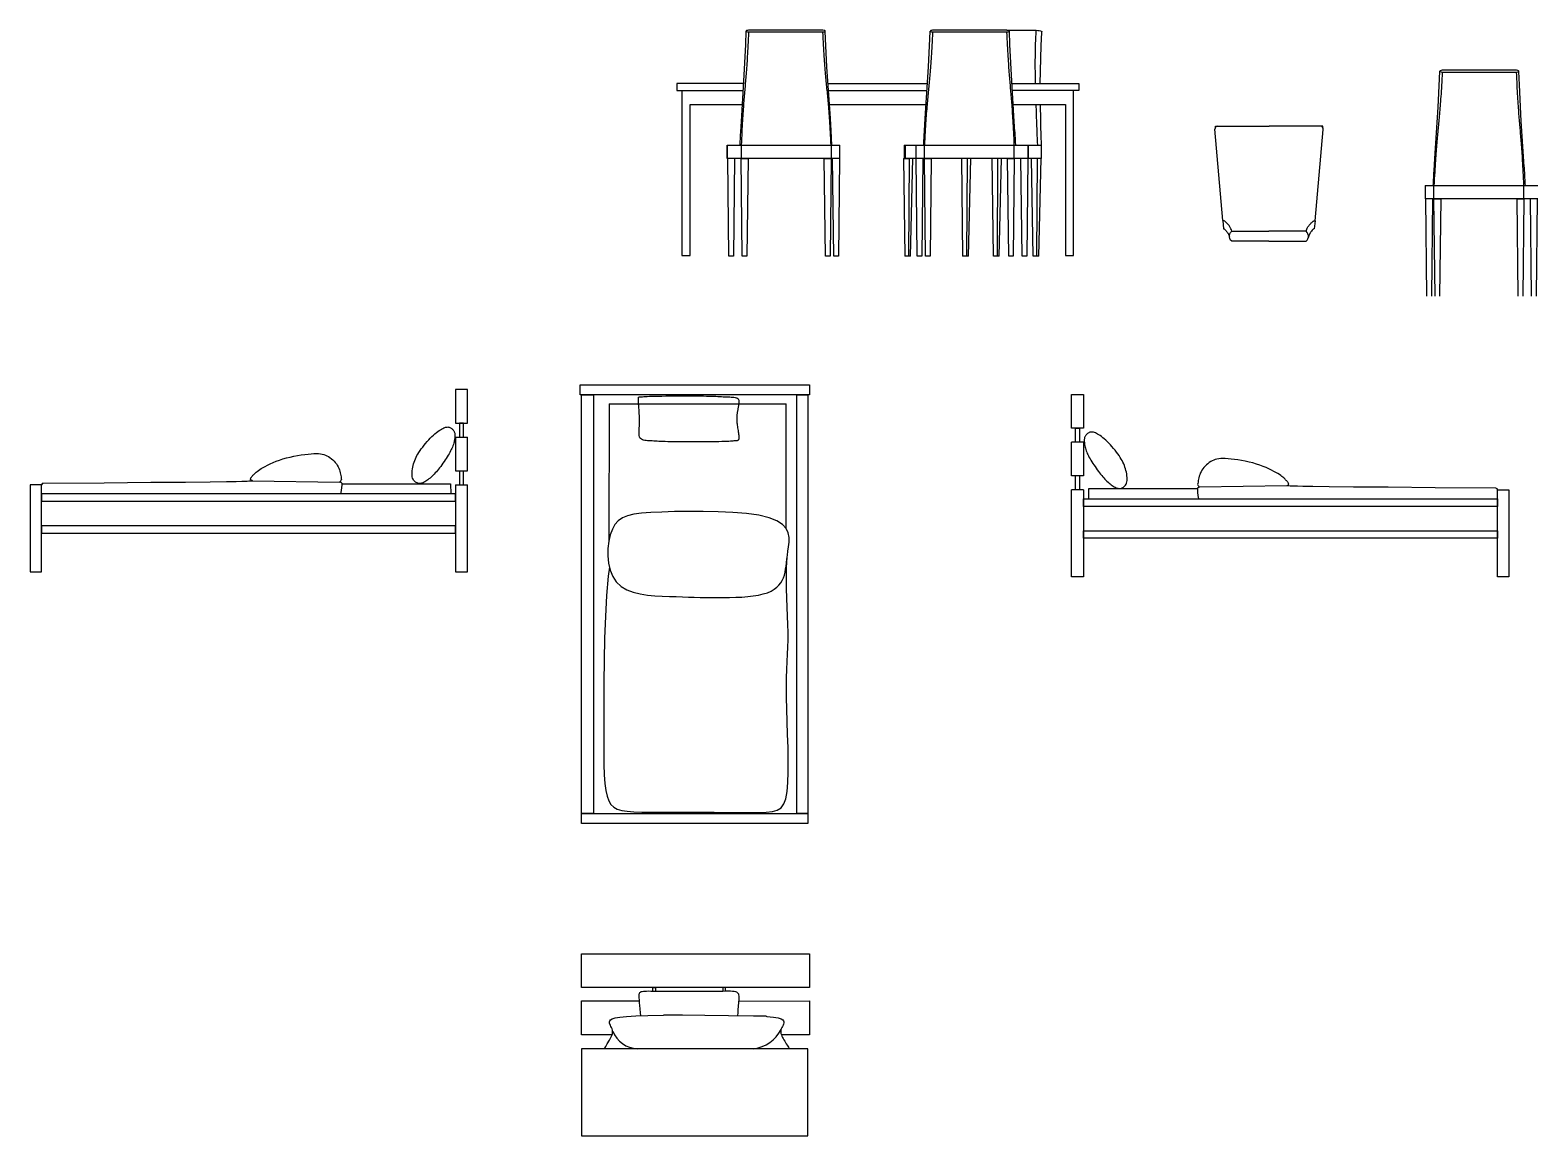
# Model space of a CAD drawing. Header units: millimetres. Extents: x 9 to 43, y 5 to 2792.
# Drawn here: x 20.42 to 27.47, y 14.11 to 19.28 of the extents above; entities that cross this region are included whole.
import ezdxf

# ---------------------------------------------------------------- set-up
doc = ezdxf.new("R2010")
doc.units = ezdxf.units.MM
doc.layers.add('ARREDI_interni - furniture', color=252, linetype='Continuous')

# ---------------------------------------------------------------- blocks, each defined once
blk = doc.blocks.new('A$C674B4A48')
at = {"color": 7}
for p, q in [((-137.5, 112.9), (-143.06, 112.9)), ((-137.5, 106.27), (-143.06, 106.27)), ((-137.5, 90.63), (-143.06, 90.63)), ((-42.53, 85.92), (-83.29, 85.3)), ((-137.5, 84), (-143.06, 84))]:
    blk.add_line(p, q, dxfattribs=at)
for points in [[(-143.06, 112.9), (-143.06, 128.54), (-137.5, 128.54), (-137.5, 112.9)], [(-141.2, 106.27), (-141.2, 112.9), (-139.34, 112.9), (-139.34, 106.27)], [(-143.06, 90.63), (-143.06, 106.27)], [(-137.5, 106.27), (-137.5, 90.63)], [(55.28, 84.8), (26.8, 85.02), (4.91, 85.2), (-11.31, 85.35), (-22.75, 85.47), (-30.33, 85.57), (-34.95, 85.64), (-37.52, 85.7), (-38.95, 85.75), (-40, 85.78), (-40.83, 85.81), (-41.47, 85.83), (-41.94, 85.85), (-42.26, 85.87), (-42.45, 85.9), (-42.53, 85.92), (-42.53, 85.95), (-42.46, 85.99), (-42.34, 86.04), (-42.2, 86.1), (-42.04, 86.18), (-41.88, 86.28), (-41.74, 86.39), (-41.64, 86.53), (-41.6, 86.7), (-41.62, 86.9), (-41.7, 87.12), (-41.83, 87.36), (-42.01, 87.62), (-42.23, 87.89), (-42.48, 88.17), (-42.74, 88.46), (-43.02, 88.75), (-43.3, 89.04), (-43.6, 89.34), (-43.93, 89.65), (-44.32, 89.97), (-44.77, 90.32), (-45.3, 90.7), (-45.93, 91.12), (-46.67, 91.59), (-47.53, 92.1), (-48.52, 92.66), (-49.63, 93.24), (-50.85, 93.83), (-52.17, 94.43), (-53.59, 95.01), (-55.11, 95.57), (-56.71, 96.1), (-58.39, 96.57), (-60.13, 97), (-61.88, 97.38), (-63.63, 97.71), (-65.34, 97.99), (-66.99, 98.22), (-68.54, 98.4), (-69.96, 98.53), (-71.23, 98.62), (-72.36, 98.64), (-73.38, 98.62), (-74.3, 98.54), (-75.13, 98.4), (-75.91, 98.2), (-76.65, 97.93), (-77.36, 97.61), (-78.06, 97.21), (-78.76, 96.76), (-79.43, 96.25), (-80.07, 95.7), (-80.68, 95.1), (-81.24, 94.47), (-81.75, 93.82), (-82.2, 93.15), (-82.58, 92.46), (-82.9, 91.77), (-83.16, 91.08), (-83.38, 90.38), (-83.56, 89.69), (-83.71, 89.01), (-83.84, 88.34), (-83.96, 87.69), (-84.07, 87.06), (-84.14, 86.59)], [(-139.34, 90.63), (-139.34, 84), (-141.2, 84), (-141.2, 90.63)], [(-84.26, 84.83), (-84.24, 83.92), (-84.16, 82.77), (-83.99, 81.4), (-83.74, 79.76)], [(-137.5, 84), (-137.5, 43.45), (-143.06, 43.45), (-143.06, 84)], [(-84.21, 84.53), (-135.11, 84.53), (-135.18, 79.76)]]:
    blk.add_lwpolyline(points, dxfattribs=at)
for points in [[(-117.23, 87.74), (-117.14, 88.38), (-117.11, 89.08), (-117.13, 89.84), (-117.19, 90.63), (-117.31, 91.44), (-117.46, 92.27), (-117.64, 93.09), (-117.86, 93.9), (-118.11, 94.68), (-118.38, 95.44), (-118.69, 96.19), (-119.04, 96.93), (-119.43, 97.67), (-119.86, 98.43), (-120.34, 99.2), (-120.87, 100), (-121.46, 100.82), (-122.09, 101.67), (-122.76, 102.53), (-123.46, 103.38), (-124.18, 104.23), (-124.91, 105.04), (-125.65, 105.82), (-126.38, 106.56), (-127.1, 107.23), (-127.8, 107.85), (-128.49, 108.4), (-129.15, 108.91), (-129.78, 109.35), (-130.38, 109.74), (-130.95, 110.08), (-131.48, 110.36), (-131.96, 110.59), (-132.4, 110.77), (-132.81, 110.91), (-133.2, 110.99), (-133.55, 111.04), (-133.88, 111.04), (-134.2, 111.01), (-134.5, 110.93), (-134.79, 110.82), (-135.08, 110.69), (-135.35, 110.52), (-135.61, 110.33), (-135.85, 110.13), (-136.07, 109.91), (-136.28, 109.68), (-136.46, 109.45), (-136.63, 109.22), (-136.77, 108.98), (-136.88, 108.73), (-136.98, 108.46), (-137.05, 108.17), (-137.11, 107.85), (-137.14, 107.5), (-137.15, 107.11), (-137.14, 106.68), (-137.11, 106.2), (-137.05, 105.69), (-136.98, 105.15), (-136.88, 104.6), (-136.75, 104.02), (-136.6, 103.44), (-136.43, 102.85), (-136.23, 102.26), (-136.01, 101.67), (-135.75, 101.07), (-135.47, 100.47), (-135.16, 99.84), (-134.81, 99.2), (-134.44, 98.54), (-134.03, 97.85), (-133.59, 97.14), (-133.12, 96.4), (-132.63, 95.64), (-132.12, 94.89), (-131.59, 94.13), (-131.07, 93.39), (-130.54, 92.67), (-130.01, 91.98), (-129.49, 91.32), (-128.99, 90.7), (-128.48, 90.11), (-127.99, 89.56), (-127.5, 89.03), (-127.01, 88.53), (-126.52, 88.06), (-126.03, 87.61), (-125.53, 87.18), (-125.04, 86.77), (-124.56, 86.4), (-124.08, 86.05), (-123.61, 85.73), (-123.15, 85.45), (-122.71, 85.21), (-122.29, 85.01), (-121.89, 84.85), (-121.51, 84.74), (-121.15, 84.67), (-120.8, 84.64), (-120.45, 84.66), (-120.11, 84.71), (-119.77, 84.8), (-119.44, 84.93), (-119.09, 85.1), (-118.75, 85.31), (-118.42, 85.57), (-118.11, 85.88), (-117.83, 86.25), (-117.58, 86.68), (-117.38, 87.17)], [(56.07, 76.32), (-137.5, 76.32), (-137.5, 79.76), (56.07, 79.76)], [(61.37, 43.45), (56.08, 43.45), (56.08, 84), (61.37, 84)], [(56.07, 61.48), (-137.5, 61.48), (-137.5, 64.92), (56.07, 64.92)]]:
    blk.add_lwpolyline(points, close=True, dxfattribs=at)
for centre, radius, start, end in [((-82.85, 83.16), 2.19, 101.52671, 130.28105), ((-81.12, 87.68), 3.22, 199.82719, 227.60619), ((55.14, 83.85), 0.955, 9.1083, 81.46754)]:
    blk.add_arc(centre, radius, start, end, dxfattribs=at)
blk = doc.blocks.new('f4tbgh')
at = {"color": 7}
for p, q in [((148.51, 33.14), (154.07, 33.14)), ((148.51, 26.51), (154.07, 26.51)), ((148.51, 10.88), (154.07, 10.88)), ((53.54, 6.16), (94.3, 5.55)), ((148.51, 4.25), (154.07, 4.25))]:
    blk.add_line(p, q, dxfattribs=at)
for points in [[(154.07, 33.14), (154.07, 48.78), (148.51, 48.78), (148.51, 33.14)], [(152.21, 26.51), (152.21, 33.14), (150.35, 33.14), (150.35, 26.51)], [(148.51, 26.51), (148.51, 10.88)], [(154.07, 10.88), (154.07, 26.51)], [(-44.27, 5.04), (-15.79, 5.26), (6.1, 5.44), (22.32, 5.59), (33.76, 5.72), (41.34, 5.81), (45.96, 5.89), (48.53, 5.95), (49.96, 5.99), (51.01, 6.03), (51.84, 6.06), (52.48, 6.08), (52.95, 6.1), (53.27, 6.12), (53.46, 6.14), (53.54, 6.16), (53.54, 6.19), (53.47, 6.23), (53.35, 6.28), (53.21, 6.34), (53.05, 6.42), (52.89, 6.52), (52.75, 6.64), (52.65, 6.78), (52.61, 6.95), (52.63, 7.14), (52.71, 7.36), (52.84, 7.6), (53.02, 7.86), (53.24, 8.14), (53.49, 8.42), (53.75, 8.71), (54.03, 9), (54.31, 9.29), (54.61, 9.58), (54.94, 9.89), (55.33, 10.21), (55.78, 10.56), (56.31, 10.95), (56.94, 11.37), (57.68, 11.83), (58.54, 12.35), (59.53, 12.9), (60.64, 13.48), (61.86, 14.07), (63.18, 14.67), (64.6, 15.25), (66.12, 15.82), (67.72, 16.34), (69.4, 16.82), (71.14, 17.25), (72.89, 17.62), (74.64, 17.95), (76.35, 18.23), (78, 18.47), (79.55, 18.65), (80.97, 18.78), (82.24, 18.86), (83.37, 18.89), (84.39, 18.86), (85.31, 18.78), (86.14, 18.64), (86.92, 18.44), (87.66, 18.18), (88.37, 17.85), (89.07, 17.46), (89.77, 17), (90.44, 16.49), (91.08, 15.94), (91.69, 15.34), (92.25, 14.72), (92.76, 14.06), (93.21, 13.39), (93.59, 12.71), (93.91, 12.02), (94.17, 11.32), (94.39, 10.62), (94.57, 9.93), (94.72, 9.25), (94.85, 8.59), (94.97, 7.94), (95.08, 7.3), (95.15, 6.83)], [(150.35, 10.88), (150.35, 4.25), (152.21, 4.25), (152.21, 10.88)], [(95.28, 5.07), (95.25, 4.16), (95.17, 3.02), (95, 1.64), (94.75, 0)], [(95.22, 4.78), (146.12, 4.78), (146.19, 0)], [(148.51, 4.25), (148.51, -36.31), (154.07, -36.31), (154.07, 4.25)]]:
    blk.add_lwpolyline(points, dxfattribs=at)
for points in [[(128.24, 7.98), (128.15, 8.62), (128.12, 9.33), (128.14, 10.08), (128.2, 10.87), (128.32, 11.69), (128.47, 12.51), (128.65, 13.33), (128.87, 14.14), (129.12, 14.92), (129.39, 15.69), (129.7, 16.43), (130.05, 17.17), (130.44, 17.92), (130.87, 18.67), (131.35, 19.44), (131.88, 20.24), (132.47, 21.07), (133.1, 21.92), (133.77, 22.77), (134.47, 23.63), (135.19, 24.47), (135.92, 25.29), (136.66, 26.07), (137.39, 26.8), (138.11, 27.48), (138.81, 28.09), (139.5, 28.65), (140.16, 29.15), (140.79, 29.59), (141.39, 29.98), (141.96, 30.32), (142.49, 30.6), (142.97, 30.83), (143.41, 31.02), (143.83, 31.15), (144.21, 31.24), (144.56, 31.28), (144.89, 31.29), (145.21, 31.25), (145.51, 31.18), (145.81, 31.07), (146.09, 30.93), (146.36, 30.76), (146.62, 30.58), (146.86, 30.37), (147.08, 30.15), (147.29, 29.93), (147.47, 29.69), (147.64, 29.46), (147.78, 29.22), (147.89, 28.97), (147.99, 28.71), (148.06, 28.42), (148.12, 28.1), (148.15, 27.75), (148.16, 27.35), (148.15, 26.92), (148.12, 26.44), (148.06, 25.93), (147.99, 25.4), (147.89, 24.84), (147.76, 24.26), (147.61, 23.68), (147.44, 23.09), (147.24, 22.5), (147.02, 21.91), (146.76, 21.32), (146.48, 20.71), (146.17, 20.09), (145.82, 19.45), (145.45, 18.79), (145.04, 18.1), (144.6, 17.38), (144.13, 16.64), (143.64, 15.89), (143.13, 15.13), (142.6, 14.38), (142.08, 13.63), (141.55, 12.91), (141.02, 12.22), (140.5, 11.57), (140, 10.94), (139.49, 10.36), (139, 9.8), (138.51, 9.28), (138.02, 8.78), (137.53, 8.3), (137.04, 7.85), (136.54, 7.42), (136.05, 7.02), (135.57, 6.64), (135.09, 6.29), (134.62, 5.97), (134.16, 5.69), (133.72, 5.45), (133.3, 5.25), (132.9, 5.1), (132.52, 4.98), (132.16, 4.91), (131.81, 4.89), (131.46, 4.9), (131.12, 4.95), (130.79, 5.05), (130.45, 5.18), (130.1, 5.34), (129.76, 5.56), (129.43, 5.81), (129.12, 6.12), (128.84, 6.49), (128.59, 6.92), (128.39, 7.42)], [(-50.36, -36.31), (-45.07, -36.31), (-45.07, 4.25), (-50.36, 4.25)], [(-45.06, -3.44), (148.51, -3.44), (148.51, 0), (-45.06, 0)], [(-45.06, -18.28), (148.51, -18.28), (148.51, -14.84), (-45.06, -14.84)]]:
    blk.add_lwpolyline(points, close=True, dxfattribs=at)
for centre, radius, start, end in [((-44.13, 4.1), 0.955, 98.53246, 170.8917), ((92.13, 7.92), 3.22, 312.39381, 340.17281), ((93.86, 3.4), 2.19, 49.71895, 78.47329)]:
    blk.add_arc(centre, radius, start, end, dxfattribs=at)

msp = doc.modelspace()

# ---------------------------------------------------------------- linework, layer by layer
at = {"layer": 'ARREDI_interni - furniture'}
for p, q in [((23.77, 19.2722), (23.7719, 19.2709)), ((23.7719, 19.2709), (23.7756, 19.2697)), ((24.1283, 19.2771), (23.7808, 19.2771)), ((23.7808, 19.2687), (24.1283, 19.2687)), ((24.6305, 19.2722), (24.6324, 19.2709)), ((24.9888, 19.2771), (24.6413, 19.2771)), ((24.6413, 19.2687), (24.9888, 19.2687)), ((24.9888, 19.2771), (25.1254, 19.2771)), ((25.1328, 19.2761), (25.1395, 19.2749)), ((24.1523, 19.0272), (24.6172, 19.0272)), ((25.0115, 19.0272), (25.3248, 19.0272)), ((25.3248, 19.0272), (25.3248, 18.9958)), ((27.0122, 19.0847), (27.014, 19.0834)), ((27.3705, 19.0896), (27.0229, 19.0896)), ((27.0229, 19.0813), (27.3705, 19.0813)), ((24.1547, 18.9958), (24.6149, 18.9958)), ((25.3248, 18.9958), (25.0135, 18.9958)), ((25.3001, 18.2235), (25.3001, 18.9958)), ((24.1593, 18.9294), (24.6103, 18.9294)), ((25.0179, 18.9294), (25.2622, 18.9294)), ((25.2622, 18.9294), (25.2621, 18.2235)), ((25.9628, 18.829), (25.9729, 18.829)), ((25.9628, 18.8219), (25.9628, 18.829)), ((25.9729, 18.829), (26.2137, 18.8287)), ((26.4545, 18.8284), (26.2137, 18.8287)), ((26.4646, 18.8284), (26.4545, 18.8284)), ((26.4646, 18.8213), (26.4646, 18.8284)), ((25.9977, 18.387), (25.9609, 18.8138)), ((26.4285, 18.3864), (26.4664, 18.8131)), ((23.6811, 18.739), (23.6811, 18.6771)), ((23.6812, 18.739), (23.7465, 18.739)), ((23.6812, 18.739), (23.6812, 18.739)), ((23.6812, 18.6771), (23.6812, 18.739)), ((23.6812, 18.6771), (23.6812, 18.6771)), ((23.6837, 18.6771), (23.6812, 18.6771)), ((23.7465, 18.6771), (23.6837, 18.6771)), ((23.6885, 18.221), (23.6837, 18.6771)), ((23.7157, 18.6771), (23.7101, 18.221)), ((23.7465, 18.7376), (23.7411, 18.7376)), ((24.1666, 18.7376), (23.7465, 18.7376)), ((23.7465, 18.7376), (23.7465, 18.6771)), ((24.1666, 18.6771), (23.7465, 18.6771)), ((23.7465, 18.6771), (23.7785, 18.6771)), ((23.7513, 18.221), (23.7465, 18.6771)), ((23.7466, 18.739), (24.1666, 18.739)), ((23.7785, 18.6771), (23.773, 18.221)), ((24.1402, 18.221), (24.1347, 18.6771)), ((24.1347, 18.6771), (24.1666, 18.6771)), ((24.1666, 18.6771), (24.1619, 18.221)), ((24.1666, 18.739), (24.1666, 18.739)), ((24.1666, 18.739), (24.17, 18.739)), ((24.1666, 18.739), (24.1666, 18.7376)), ((24.1701, 18.7376), (24.1666, 18.7376)), ((24.1666, 18.7376), (24.1666, 18.6771)), ((24.2073, 18.6771), (24.1666, 18.6771)), ((24.1689, 18.739), (24.169, 18.739)), ((24.17, 18.739), (24.2073, 18.739)), ((24.179, 18.221), (24.1735, 18.6771)), ((24.2054, 18.6771), (24.2007, 18.221)), ((24.2073, 18.6771), (24.2073, 18.739)), ((24.2073, 18.739), (24.2073, 18.739)), ((24.2073, 18.6771), (24.2073, 18.6771)), ((24.5044, 18.6771), (24.5314, 18.6771)), ((24.5044, 18.6771), (24.5106, 18.221)), ((24.5081, 18.739), (24.5081, 18.6771)), ((24.5081, 18.739), (24.509, 18.739)), ((24.509, 18.739), (24.5129, 18.739)), ((24.5129, 18.739), (24.5623, 18.739)), ((24.5129, 18.739), (24.5129, 18.6771)), ((24.5623, 18.6771), (24.5129, 18.6771)), ((24.5314, 18.6771), (24.5289, 18.221)), ((24.5375, 18.221), (24.549, 18.6771)), ((24.5623, 18.739), (24.5623, 18.6771)), ((24.5623, 18.739), (24.5623, 18.739)), ((24.5623, 18.739), (24.5996, 18.739)), ((24.603, 18.6771), (24.5623, 18.6771)), ((24.5623, 18.6771), (24.5623, 18.6771)), ((24.569, 18.221), (24.5642, 18.6771)), ((24.5961, 18.6771), (24.5906, 18.221)), ((24.603, 18.7376), (24.5996, 18.7376)), ((24.6002, 18.739), (24.6009, 18.739)), ((24.6009, 18.739), (24.603, 18.739)), ((24.603, 18.739), (24.603, 18.739)), ((24.603, 18.739), (25.023, 18.739)), ((24.603, 18.7376), (24.603, 18.739)), ((25.0231, 18.7376), (24.603, 18.7376)), ((24.603, 18.6771), (24.603, 18.7376)), ((25.0231, 18.6771), (24.603, 18.6771)), ((24.603, 18.6771), (24.6349, 18.6771)), ((24.6077, 18.221), (24.603, 18.6771)), ((24.6349, 18.6771), (24.6294, 18.221)), ((24.7754, 18.6771), (24.7816, 18.221)), ((24.8025, 18.6771), (24.8, 18.221)), ((24.8085, 18.221), (24.8201, 18.6771)), ((24.9257, 18.221), (24.9188, 18.6771)), ((24.944, 18.221), (24.9458, 18.6771)), ((24.9525, 18.221), (24.9634, 18.6771)), ((24.9967, 18.221), (24.9911, 18.6771)), ((24.9911, 18.6771), (25.0231, 18.6771)), ((25.0231, 18.6771), (25.0183, 18.221)), ((25.023, 18.739), (25.0231, 18.739)), ((25.0231, 18.739), (25.0884, 18.739)), ((25.0231, 18.7376), (25.0231, 18.739)), ((25.0285, 18.7376), (25.0231, 18.7376)), ((25.0231, 18.6771), (25.0231, 18.7376)), ((25.0859, 18.6771), (25.0231, 18.6771)), ((25.0595, 18.221), (25.0539, 18.6771)), ((25.0859, 18.6771), (25.0811, 18.221)), ((25.0884, 18.6771), (25.0859, 18.6771)), ((25.0884, 18.739), (25.0884, 18.739)), ((25.0884, 18.739), (25.0884, 18.6771)), ((25.0884, 18.739), (25.1383, 18.739)), ((25.0884, 18.6771), (25.0884, 18.6771)), ((25.1485, 18.6771), (25.0884, 18.6771)), ((25.0885, 18.6771), (25.0885, 18.739)), ((25.1107, 18.221), (25.1039, 18.6771)), ((25.129, 18.221), (25.1309, 18.6771)), ((25.1485, 18.7376), (25.1326, 18.7376)), ((25.1376, 18.221), (25.1485, 18.6771)), ((25.1384, 18.739), (25.1483, 18.739)), ((25.1485, 18.739), (25.1485, 18.739)), ((25.1485, 18.739), (25.1485, 18.6771)), ((26.9439, 18.5515), (26.9439, 18.4896)), ((26.9439, 18.5515), (26.944, 18.5515)), ((26.944, 18.5515), (26.9813, 18.5515)), ((26.9846, 18.5501), (26.9812, 18.5501)), ((26.9818, 18.5515), (26.9825, 18.5515)), ((26.9825, 18.5515), (26.9846, 18.5515)), ((26.9846, 18.5515), (26.9847, 18.5515)), ((26.9846, 18.5501), (26.9846, 18.5515)), ((27.4047, 18.5501), (26.9846, 18.5501)), ((26.9846, 18.4896), (26.9846, 18.5501)), ((26.9847, 18.5515), (27.4046, 18.5515)), ((27.4046, 18.5515), (27.4047, 18.5515)), ((27.4047, 18.5515), (27.47, 18.5515)), ((27.4047, 18.5501), (27.4047, 18.5515)), ((27.4101, 18.5501), (27.4047, 18.5501)), ((27.4047, 18.4896), (27.4047, 18.5501)), ((26.944, 18.4896), (26.9439, 18.4896)), ((26.9846, 18.4896), (26.944, 18.4896)), ((26.9506, 18.0335), (26.9458, 18.4896)), ((26.9778, 18.4896), (26.9722, 18.0335)), ((27.4047, 18.4896), (26.9846, 18.4896)), ((26.9846, 18.4896), (27.0165, 18.4896)), ((26.9894, 18.0335), (26.9846, 18.4896)), ((27.0165, 18.4896), (27.011, 18.0335)), ((27.3783, 18.0335), (27.3728, 18.4896)), ((27.3728, 18.4896), (27.4047, 18.4896)), ((27.4047, 18.4896), (27.3999, 18.0335)), ((27.4675, 18.4896), (27.4047, 18.4896)), ((27.4411, 18.0335), (27.4356, 18.4896)), ((27.4675, 18.4896), (27.4628, 18.0335)), ((27.47, 18.4896), (27.4675, 18.4896)), ((25.9976, 18.387), (26.001, 18.349)), ((26.0011, 18.349), (26.001, 18.349)), ((26.0285, 18.3183), (26.0304, 18.3257)), ((26.0304, 18.3257), (26.0341, 18.3324)), ((26.0341, 18.3324), (26.0393, 18.338)), ((26.0393, 18.338), (26.2131, 18.3378)), ((26.3868, 18.3376), (26.2131, 18.3378)), ((26.392, 18.3319), (26.3868, 18.3376)), ((26.3957, 18.3252), (26.392, 18.3319)), ((26.3976, 18.3178), (26.3957, 18.3252)), ((26.4251, 18.3485), (26.4252, 18.3485)), ((26.4286, 18.3865), (26.4252, 18.3485)), ((26.027, 18.3163), (26.0285, 18.3106)), ((26.0285, 18.3106), (26.0285, 18.3183)), ((26.213, 18.2906), (26.0392, 18.2908)), ((26.213, 18.2906), (26.3868, 18.2904)), ((26.3976, 18.3101), (26.3976, 18.3178)), ((26.399, 18.3158), (26.3976, 18.3101)), ((23.7101, 18.221), (23.6885, 18.221)), ((23.773, 18.221), (23.7513, 18.221)), ((24.1619, 18.221), (24.1402, 18.221)), ((24.2007, 18.221), (24.179, 18.221)), ((24.5289, 18.221), (24.5106, 18.221)), ((24.5375, 18.221), (24.5289, 18.221)), ((24.5906, 18.221), (24.569, 18.221)), ((24.6294, 18.221), (24.6077, 18.221)), ((24.8, 18.221), (24.7816, 18.221)), ((24.8085, 18.221), (24.8, 18.221)), ((24.944, 18.221), (24.9257, 18.221)), ((24.9525, 18.221), (24.944, 18.221)), ((25.0183, 18.221), (24.9967, 18.221)), ((25.0811, 18.221), (25.0595, 18.221)), ((25.129, 18.221), (25.1107, 18.221)), ((25.1376, 18.221), (25.129, 18.221)), ((25.2621, 18.2235), (25.3001, 18.2235)), ((23.1299, 17.5314), (23.9568, 17.5314)), ((23.9568, 16.9482), (23.9568, 17.5314))]:
    msp.add_line(p, q, dxfattribs=at)
for points in [[(23.7444, 18.8015), (23.7473, 18.8509), (23.7588, 19.0392), (23.7676, 19.2099), (23.7697, 19.2719), (23.7698, 19.2729)], [(23.7808, 19.2771), (23.7756, 19.2761), (23.7719, 19.2749), (23.77, 19.2736), (23.77, 19.2722)], [(23.7756, 19.2697), (23.7808, 19.2687)], [(24.1391, 19.2722), (24.1391, 19.2736), (24.1372, 19.2749), (24.1335, 19.2761), (24.1283, 19.2771)], [(24.1283, 19.2687), (24.1335, 19.2697), (24.1372, 19.2709)], [(24.1372, 19.2709), (24.1391, 19.2722)], [(24.17, 18.7396), (24.1663, 18.8073), (24.1632, 18.8649), (24.1471, 19.1055), (24.1407, 19.2368), (24.1393, 19.2729)], [(24.6021, 18.7848), (24.6033, 18.8073), (24.6064, 18.8649), (24.6225, 19.1055), (24.6289, 19.2368), (24.6303, 19.2729)], [(24.6413, 19.2771), (24.6361, 19.2761), (24.6324, 19.2749), (24.6305, 19.2736), (24.6305, 19.2722)], [(24.6324, 19.2709), (24.6361, 19.2697), (24.6413, 19.2687)], [(24.9996, 19.2722), (24.9996, 19.2736), (24.9977, 19.2749), (24.994, 19.2761), (24.9888, 19.2771)], [(24.9888, 19.2687), (24.994, 19.2697)], [(24.994, 19.2697), (24.9977, 19.2709)], [(24.9977, 19.2709), (24.9996, 19.2722)], [(25.0252, 18.8015), (25.0223, 18.8509), (25.0108, 19.0392), (25.002, 19.2099), (24.9999, 19.2719), (24.9998, 19.2729)], [(25.1254, 19.2771), (25.1328, 19.2761)], [(25.1395, 19.2749), (25.145, 19.2736), (25.1491, 19.2722), (25.1514, 19.2709), (25.1519, 19.2697)], [(25.1444, 19.0272), (25.1482, 19.2046), (25.1519, 19.2684), (25.152, 19.27)], [(23.7581, 19.0272), (23.4449, 19.0272), (23.4449, 18.9958), (23.756, 18.9958)], [(26.9844, 18.61), (26.985, 18.6198), (26.988, 18.6774), (27.0042, 18.918), (27.0106, 19.0493), (27.0119, 19.0855)], [(27.0229, 19.0896), (27.0177, 19.0886), (27.014, 19.0874), (27.0122, 19.0861), (27.0122, 19.0847)], [(27.014, 19.0834), (27.0177, 19.0823), (27.0229, 19.0813)], [(27.3812, 19.0847), (27.3812, 19.0861), (27.3794, 19.0874), (27.3757, 19.0886), (27.3705, 19.0896)], [(27.3705, 19.0813), (27.3757, 19.0823)], [(27.3757, 19.0823), (27.3794, 19.0834)], [(27.3794, 19.0834), (27.3812, 19.0847)], [(27.4055, 18.6372), (27.404, 18.6635), (27.3924, 18.8517), (27.3837, 19.0224), (27.3815, 19.0844), (27.3815, 19.0855)], [(23.4695, 18.9958), (23.4695, 18.2235), (23.5075, 18.2235), (23.5075, 18.9294), (23.7518, 18.9294)], [(26.0392, 18.2908), (26.034, 18.2965), (26.0304, 18.3032), (26.0285, 18.3106)], [(26.3868, 18.2904), (26.392, 18.296), (26.3957, 18.3027), (26.3976, 18.3101)]]:
    msp.add_lwpolyline(points, dxfattribs=at)
at = {"layer": 'ARREDI_interni - furniture', "color": 7}
for points in [[(24.0663, 17.5733), (22.9942, 17.5733), (22.9942, 17.6203), (24.0663, 17.6203)], [(23.0568, 15.6173), (22.9998, 15.6173), (22.9998, 17.5733), (23.0568, 17.5733)], [(23.3435, 17.5672), (23.3592, 17.5675), (23.3763, 17.5677), (23.3947, 17.5679), (23.4138, 17.568), (23.4334, 17.5681), (23.4531, 17.5681), (23.4725, 17.5681), (23.4912, 17.5681), (23.509, 17.5681), (23.5258, 17.5681), (23.5417, 17.5681), (23.5566, 17.568), (23.5706, 17.5679), (23.5837, 17.5677), (23.596, 17.5675), (23.6074, 17.5672), (23.6181, 17.5669), (23.6281, 17.5664), (23.6374, 17.5659), (23.6462, 17.5654), (23.6545, 17.5649), (23.6626, 17.5645), (23.6703, 17.564), (23.6779, 17.5636), (23.6853, 17.5633), (23.6926, 17.5631), (23.6995, 17.5627), (23.7061, 17.5623), (23.7122, 17.5617), (23.7177, 17.5609), (23.7225, 17.5598), (23.7265, 17.5584), (23.7296, 17.5566), (23.732, 17.5544), (23.7337, 17.5518), (23.7347, 17.549), (23.7353, 17.546), (23.7355, 17.5427), (23.7354, 17.5392), (23.7351, 17.5357), (23.7348, 17.532), (23.7343, 17.5282), (23.7338, 17.5244), (23.7332, 17.5206), (23.7326, 17.5168), (23.732, 17.5131), (23.7314, 17.5093), (23.7307, 17.5057), (23.7301, 17.5021), (23.7294, 17.4986), (23.7288, 17.4952), (23.7282, 17.4917), (23.7277, 17.4881), (23.7272, 17.4845), (23.7268, 17.4807), (23.7264, 17.4768), (23.7262, 17.4726), (23.726, 17.4683), (23.7259, 17.4637), (23.7259, 17.4589), (23.7261, 17.4538), (23.7263, 17.4486), (23.7268, 17.443), (23.7273, 17.4373), (23.7281, 17.4313), (23.7289, 17.4251), (23.7298, 17.4189), (23.7308, 17.4127), (23.7318, 17.4065), (23.7327, 17.4006), (23.7336, 17.3949), (23.7343, 17.3895), (23.7349, 17.3846), (23.7353, 17.3801), (23.7355, 17.376), (23.7355, 17.3724), (23.7353, 17.3692), (23.7349, 17.3665), (23.7343, 17.3642), (23.7334, 17.3623), (23.7323, 17.3609), (23.731, 17.3599), (23.7293, 17.3591), (23.7273, 17.3587), (23.725, 17.3583), (23.7224, 17.3581), (23.7194, 17.358), (23.716, 17.3578), (23.7122, 17.3575), (23.7077, 17.3571), (23.7025, 17.3567), (23.6961, 17.3562), (23.6885, 17.3557), (23.6794, 17.3553), (23.6687, 17.3549), (23.656, 17.3545), (23.6413, 17.3542), (23.6248, 17.354), (23.607, 17.3538), (23.5882, 17.3537), (23.5687, 17.3537), (23.5491, 17.3536), (23.5295, 17.3536), (23.5105, 17.3536), (23.4924, 17.3536), (23.4751, 17.3536), (23.4588, 17.3537), (23.4434, 17.3537), (23.4289, 17.3538), (23.4154, 17.354), (23.4028, 17.3542), (23.3912, 17.3545), (23.3806, 17.3549), (23.3708, 17.3553), (23.3618, 17.3558), (23.3534, 17.3562), (23.3454, 17.3567), (23.3378, 17.3572), (23.3305, 17.3576), (23.3233, 17.358), (23.3161, 17.3583), (23.3091, 17.3586), (23.3023, 17.3591), (23.2959, 17.3599), (23.2899, 17.3611), (23.2846, 17.3629), (23.28, 17.3653), (23.2762, 17.3684), (23.2734, 17.3725), (23.2715, 17.3773), (23.2702, 17.3829), (23.2696, 17.3891), (23.2694, 17.3959), (23.2695, 17.4031), (23.2698, 17.4108), (23.2701, 17.4187), (23.2704, 17.4268), (23.2706, 17.4351), (23.2707, 17.4434), (23.2708, 17.4518), (23.2707, 17.46), (23.2706, 17.4682), (23.2704, 17.4761), (23.2701, 17.4838), (23.2697, 17.4912), (23.2693, 17.4982), (23.2689, 17.5048), (23.2684, 17.5111), (23.2679, 17.5171), (23.2674, 17.5227), (23.267, 17.5279), (23.2666, 17.5328), (23.2663, 17.5373), (23.2661, 17.5415), (23.266, 17.5453), (23.2659, 17.5487), (23.2658, 17.5517), (23.2658, 17.5543), (23.2658, 17.5566), (23.2658, 17.5584), (23.2658, 17.5598), (23.2659, 17.5609), (23.2663, 17.5617), (23.267, 17.5623), (23.2681, 17.5627), (23.2698, 17.5631), (23.2722, 17.5633), (23.2754, 17.5636), (23.2794, 17.564), (23.2845, 17.5645), (23.2908, 17.5649), (23.2983, 17.5654), (23.3072, 17.5659), (23.3176, 17.5664), (23.3297, 17.5669)], [(24.0582, 15.6173), (24.0058, 15.6173), (24.0058, 17.5733), (24.0582, 17.5733)], [(23.1442, 16.9461), (23.1344, 16.9194), (23.1274, 16.8888), (23.1234, 16.8557), (23.1229, 16.8213), (23.1262, 16.7871), (23.1337, 16.7544), (23.1458, 16.7245), (23.1628, 16.6988), (23.185, 16.6783), (23.2116, 16.6626), (23.2416, 16.651), (23.2742, 16.6429), (23.3083, 16.6375), (23.3431, 16.6342), (23.3776, 16.6324), (23.4109, 16.6312), (23.4423, 16.6302), (23.4719, 16.6292), (23.5001, 16.6283), (23.5274, 16.6275), (23.5541, 16.6269), (23.5807, 16.6263), (23.6074, 16.626), (23.6349, 16.6258), (23.6631, 16.6258), (23.692, 16.6262), (23.7209, 16.6271), (23.7494, 16.6285), (23.777, 16.6306), (23.8032, 16.6336), (23.8276, 16.6376), (23.8498, 16.6426), (23.8692, 16.6488), (23.8861, 16.6562), (23.9005, 16.6645), (23.9128, 16.6738), (23.9231, 16.684), (23.9316, 16.6949), (23.9384, 16.7064), (23.9439, 16.7185), (23.9482, 16.7311), (23.9515, 16.7443), (23.9541, 16.7583), (23.9562, 16.773), (23.9581, 16.7888), (23.96, 16.8056), (23.9623, 16.8236), (23.965, 16.8429), (23.9682, 16.8636), (23.9705, 16.8852), (23.9704, 16.907), (23.9662, 16.9285), (23.9564, 16.9491), (23.9393, 16.9681), (23.9134, 16.985), (23.8769, 16.9992), (23.8291, 17.0102), (23.7718, 17.0183), (23.7077, 17.0238), (23.6392, 17.0271), (23.5692, 17.0285), (23.5001, 17.0285), (23.4345, 17.0274), (23.3752, 17.0256), (23.324, 17.0233), (23.2809, 17.02), (23.2449, 17.0152), (23.2152, 17.0082), (23.1912, 16.9984), (23.1718, 16.9851), (23.1565, 16.9679)], [(24.0582, 15.5701), (22.9998, 15.5701), (22.9998, 15.6173), (24.0582, 15.6173)], [(22.9998, 14.9618), (24.0663, 14.9618), (24.0663, 14.8042), (22.9998, 14.8042)], [(24.0582, 14.5177), (22.9998, 14.5177), (22.9998, 14.1109), (24.0582, 14.1109)]]:
    msp.add_lwpolyline(points, close=True, dxfattribs=at)
for points in [[(23.1299, 17.5314), (23.1272, 16.8868)], [(23.1306, 16.7678), (23.1251, 16.7257), (23.1172, 16.6357), (23.1115, 16.538), (23.1078, 16.4359), (23.1055, 16.3325), (23.1043, 16.231), (23.1038, 16.1346), (23.1038, 16.0465), (23.1038, 15.9692), (23.1042, 15.9025), (23.105, 15.8455), (23.1067, 15.7973), (23.1096, 15.7572), (23.1138, 15.7242), (23.1197, 15.6975), (23.1275, 15.6763), (23.1376, 15.6596), (23.1506, 15.6469), (23.1672, 15.6377), (23.188, 15.6313), (23.2136, 15.6272), (23.2448, 15.625), (23.2821, 15.6239), (23.3263, 15.6234), (23.3776, 15.6232), (23.4345, 15.623), (23.4951, 15.6228), (23.5574, 15.6227), (23.6195, 15.6226), (23.6795, 15.6224), (23.7355, 15.6222), (23.7855, 15.6219), (23.828, 15.6217), (23.8633, 15.6227), (23.8921, 15.6259), (23.9151, 15.6327), (23.9328, 15.6442), (23.946, 15.6617), (23.9553, 15.6863), (23.9615, 15.7193), (23.9651, 15.7613), (23.9667, 15.8109), (23.9666, 15.8661), (23.9654, 15.9251), (23.9635, 15.9858), (23.9614, 16.0462), (23.9595, 16.1045), (23.9583, 16.1586), (23.958, 16.2071), (23.9587, 16.2506), (23.9599, 16.29), (23.9614, 16.3265), (23.963, 16.361), (23.9644, 16.3946), (23.9653, 16.4284), (23.9654, 16.4633), (23.9646, 16.5003), (23.9632, 16.5394), (23.9615, 16.5806), (23.9598, 16.6237), (23.9586, 16.6688), (23.9582, 16.7157), (23.9589, 16.7643), (23.9612, 16.8146)], [(23.3331, 14.7876), (23.3331, 14.8042), (23.3462, 14.8042), (23.3462, 14.7874)], [(23.6738, 14.7876), (23.6738, 14.8042), (23.6607, 14.8042), (23.6607, 14.7874)], [(23.1431, 14.5836), (22.9998, 14.5836), (22.9998, 14.7412), (23.271, 14.7412)], [(23.2767, 14.672), (23.2754, 14.6863), (23.2739, 14.7048), (23.2726, 14.7197), (23.2717, 14.7316), (23.271, 14.7411), (23.2704, 14.7485), (23.2701, 14.7545), (23.2698, 14.7596), (23.2696, 14.7641), (23.2695, 14.7683), (23.2698, 14.7721), (23.2704, 14.7754), (23.2716, 14.7783), (23.2734, 14.7808), (23.2759, 14.7829), (23.2794, 14.7846), (23.2838, 14.7858), (23.2893, 14.7867), (23.2959, 14.7873), (23.3038, 14.7876), (23.3131, 14.7877), (23.3238, 14.7876), (23.336, 14.7875), (23.3498, 14.7874), (23.3653, 14.7873), (23.3823, 14.7872), (23.4006, 14.7871), (23.42, 14.7871), (23.4402, 14.787), (23.4612, 14.787), (23.4826, 14.787), (23.5044, 14.787), (23.5262, 14.787), (23.5479, 14.787), (23.5692, 14.7871), (23.5898, 14.7871), (23.6095, 14.7871), (23.6281, 14.7872), (23.6453, 14.7873), (23.6609, 14.7875), (23.6746, 14.7877), (23.6866, 14.7878), (23.6969, 14.7878), (23.7058, 14.7874), (23.7132, 14.7867), (23.7193, 14.7856), (23.7243, 14.7838), (23.7281, 14.7813), (23.7311, 14.778), (23.7332, 14.774), (23.7346, 14.7693), (23.7354, 14.764), (23.7356, 14.758), (23.7355, 14.7515), (23.735, 14.7445), (23.7344, 14.7371), (23.7336, 14.7293), (23.7328, 14.7212), (23.732, 14.7126), (23.7313, 14.7036), (23.7306, 14.6943), (23.7301, 14.6845), (23.7297, 14.6744), (23.7297, 14.6714)], [(23.7347, 14.7408), (24.0663, 14.7412), (24.0663, 14.5836), (23.934, 14.5836)], [(23.1066, 14.5177), (23.108, 14.5203), (23.1103, 14.5243), (23.1131, 14.5291), (23.1163, 14.5344), (23.1198, 14.5402), (23.1234, 14.5462), (23.1271, 14.5525), (23.1308, 14.5587), (23.1343, 14.5648), (23.1376, 14.5708), (23.1404, 14.5767), (23.1428, 14.5825), (23.1446, 14.5882), (23.1456, 14.5939), (23.1457, 14.5996), (23.1449, 14.6052), (23.1432, 14.6108), (23.1407, 14.6164), (23.1379, 14.6219), (23.1352, 14.6274), (23.1329, 14.6328), (23.1315, 14.6381), (23.1313, 14.6433), (23.1327, 14.6483), (23.1363, 14.6531), (23.1439, 14.6576), (23.1575, 14.6618), (23.1789, 14.6656), (23.2103, 14.6688), (23.2535, 14.6713), (23.3105, 14.6731), (23.3833, 14.674)], [(23.8629, 14.6693), (23.8041, 14.6703), (23.6877, 14.6721), (23.5758, 14.6734), (23.4729, 14.6741), (23.3833, 14.674)], [(23.8629, 14.6693), (23.8668, 14.669), (23.8981, 14.6658), (23.9196, 14.6621), (23.9331, 14.6579), (23.9407, 14.6533), (23.9444, 14.6485), (23.9458, 14.6435), (23.9456, 14.6384), (23.9441, 14.6331), (23.9419, 14.6277), (23.9392, 14.6222), (23.9364, 14.6166), (23.9339, 14.6111), (23.9321, 14.6054), (23.9313, 14.5998), (23.9315, 14.5942), (23.9325, 14.5885), (23.9342, 14.5828), (23.9366, 14.577), (23.9395, 14.5711), (23.9427, 14.5651), (23.9462, 14.559), (23.9499, 14.5527), (23.9536, 14.5465), (23.9573, 14.5404), (23.9608, 14.5347), (23.964, 14.5293), (23.9668, 14.5246), (23.969, 14.5205), (23.9704, 14.518)]]:
    msp.add_lwpolyline(points, dxfattribs=at)
at = {"layer": 'ARREDI_interni - furniture'}
for centre, start, end in [((25.9751, 18.815), 98.92507, 184.92507), ((26.4523, 18.8144), 354.92507, 80.92507)]:
    msp.add_arc(centre, 0.0142, start, end, dxfattribs=at)
at = {"layer": 'ARREDI_interni - furniture', "color": 7}
for centre, radius, start, end in [((23.2664, 14.6474), 0.1298, 201.62452, 267.45776), ((23.7851, 14.6817), 0.1652, 276.95126, 333.6019)]:
    msp.add_arc(centre, radius, start, end, dxfattribs=at)
at = {"layer": 'ARREDI_interni - furniture'}
for points, knots in [([(23.7808, 19.2687), (23.7789, 19.2237), (23.7751, 19.1495), (23.7703, 19.083), (23.7665, 19.0373), (23.7637, 19.0047), (23.7608, 18.9719), (23.758, 18.9375), (23.7551, 18.8991), (23.7532, 18.8695), (23.7523, 18.8534)], [0, 0, 0, 0, 0.1666667, 0.3333333, 0.4166667, 0.5, 0.5833333, 0.6666667, 0.75, 0.8333333, 0.8333333, 0.8333333, 0.8333333]), ([(25.0174, 18.8534), (25.0155, 18.8857), (25.0126, 18.926), (25.0088, 18.9719), (25.0059, 19.0047), (25.0031, 19.0373), (25.0002, 19.0716), (24.9974, 19.1096), (24.9945, 19.1534), (24.9917, 19.2051), (24.9898, 19.2462), (24.9888, 19.2687)], [-0.8333333, -0.8333333, -0.8333333, -0.8333333, -0.6666667, -0.5833333, -0.5, -0.4166667, -0.3333333, -0.25, -0.1666667, -0.0833333, 0, 0, 0, 0]), ([(25.1228, 19.027), (25.1226, 19.0323), (25.1221, 19.0485), (25.1218, 19.0661), (25.1215, 19.0779)], [-0.4564839, -0.4564839, -0.4564839, -0.4564839, -0.4166667, -0.3333333, -0.3333333, -0.3333333, -0.3333333]), ([(27.0229, 19.0813), (27.0219, 19.0587), (27.0197, 19.0177), (27.0166, 18.966), (27.0134, 18.9221), (27.0102, 18.8841), (27.007, 18.8499), (27.0038, 18.8172), (27.0006, 18.7845), (26.9963, 18.7385), (26.991, 18.6713), (26.9867, 18.5959), (26.9846, 18.5501)], [-1, -1, -1, -1, -0.916667, -0.833333, -0.75, -0.666667, -0.583333, -0.5, -0.416667, -0.333333, -0.166667, 0, 0, 0, 0]), ([(27.4046, 18.5517), (27.4028, 18.5967), (27.399, 18.6716), (27.3942, 18.7385), (27.3904, 18.7845), (27.3876, 18.8172), (27.3847, 18.8499), (27.3819, 18.8841), (27.379, 18.9221), (27.3762, 18.966), (27.3733, 19.0177), (27.3714, 19.0587), (27.3705, 19.0813)], [-0.998099, -0.998099, -0.998099, -0.998099, -0.8333333, -0.6666667, -0.5833333, -0.5, -0.4166667, -0.3333333, -0.25, -0.1666667, -0.0833333, 0, 0, 0, 0]), ([(25.1442, 18.9298), (25.1443, 18.9198), (25.1445, 18.8965), (25.145, 18.869), (25.1453, 18.8534)], [0.6826573, 0.6826573, 0.6826573, 0.6826573, 0.75, 0.8333333, 0.8333333, 0.8333333, 0.8333333]), ([(23.7523, 18.8534), (23.7513, 18.8372), (23.7494, 18.8027), (23.7475, 18.7613), (23.7466, 18.7391)], [0.8333333, 0.8333333, 0.8333333, 0.8333333, 0.9166667, 0.998099, 0.998099, 0.998099, 0.998099]), ([(25.1325, 18.7391), (25.1315, 18.7617), (25.1297, 18.8035), (25.1284, 18.8389), (25.1278, 18.8554)], [-0.9981275, -0.9981275, -0.9981275, -0.9981275, -0.9166667, -0.8333333, -0.8333333, -0.8333333, -0.8333333]), ([(26.015, 18.3767), (26.0138, 18.3779), (26.0115, 18.3802), (26.008, 18.3832), (26.0057, 18.385), (26.0046, 18.3855)], [0.5833336, 0.5833336, 0.5833336, 0.5833336, 0.6666667, 0.75, 0.8333333, 0.8333333, 0.8333333, 0.8333333]), ([(26.4112, 18.3762), (26.4124, 18.3773), (26.4147, 18.3797), (26.4182, 18.3827), (26.4205, 18.3845), (26.4217, 18.385)], [0.5833336, 0.5833336, 0.5833336, 0.5833336, 0.6666667, 0.75, 0.8333333, 0.8333333, 0.8333333, 0.8333333])]:
    msp.add_open_spline(points, degree=3, knots=knots, dxfattribs=at)
for points in [[(24.1571, 18.8981), (24.156, 18.9119), (24.1539, 18.9375), (24.1507, 18.9719), (24.1475, 19.0047), (24.1443, 19.0373), (24.1411, 19.0716), (24.1379, 19.1096), (24.1347, 19.1534), (24.1315, 19.2051), (24.1294, 19.2462), (24.1283, 19.2687)], [(24.6413, 19.2687), (24.6402, 19.2462), (24.6381, 19.2051), (24.6349, 19.1534), (24.6317, 19.1096), (24.6285, 19.0716), (24.6253, 19.0373), (24.6221, 19.0047), (24.6189, 18.9719), (24.6158, 18.9375), (24.6136, 18.9119), (24.6126, 18.8981)], [(25.1228, 19.2144), (25.1234, 19.2336), (25.1243, 19.2543), (25.1254, 19.2771)], [(25.1215, 19.1617), (25.1217, 19.1778), (25.1224, 19.1971), (25.1228, 19.2144)], [(25.1215, 19.0779), (25.1213, 19.0901), (25.121, 19.1018), (25.1211, 19.1168)], [(25.1211, 19.1168), (25.1211, 19.1307), (25.1211, 19.1444), (25.1215, 19.1617)], [(24.1603, 18.8534), (24.1592, 18.8695), (24.1581, 18.8843), (24.1571, 18.8981)], [(24.6126, 18.8981), (24.6115, 18.8843), (24.6104, 18.8706), (24.6094, 18.8534)], [(25.1263, 18.9014), (25.126, 18.9114), (25.1257, 18.9208), (25.1255, 18.9299)], [(25.1278, 18.8554), (25.1272, 18.872), (25.1267, 18.8872), (25.1263, 18.9014)], [(24.1666, 18.7376), (24.1645, 18.7834), (24.1624, 18.8211), (24.1603, 18.8534)], [(24.6094, 18.8534), (24.6072, 18.8211), (24.6051, 18.7834), (24.603, 18.7376)], [(25.023, 18.7391), (25.0211, 18.7842), (25.0192, 18.8214), (25.0174, 18.8534)], [(25.1453, 18.8534), (25.1456, 18.8372), (25.146, 18.8206), (25.1466, 18.8005)], [(23.7412, 18.7391), (23.7423, 18.7617), (23.7434, 18.7824), (23.7444, 18.8015)], [(24.5996, 18.7376), (24.6004, 18.7543), (24.6012, 18.77), (24.6021, 18.7848)], [(25.0252, 18.8015), (25.0262, 18.7824), (25.0273, 18.7616), (25.0284, 18.7391)], [(25.1466, 18.8005), (25.1471, 18.7818), (25.1477, 18.7613), (25.1484, 18.7391)], [(24.17, 18.7396), (24.17, 18.7389), (24.17, 18.7383), (24.1701, 18.7376)], [(26.9812, 18.5501), (26.982, 18.5668), (26.9829, 18.5826), (26.9844, 18.61)], [(27.4055, 18.6372), (27.4079, 18.5949), (27.409, 18.5741), (27.41, 18.5517)], [(26.0011, 18.3869), (25.9999, 18.3872), (25.9988, 18.3872), (25.9976, 18.387)], [(26.001, 18.349), (26.002, 18.349), (26.0031, 18.3486), (26.0042, 18.3481)], [(26.0046, 18.3855), (26.0034, 18.3862), (26.0022, 18.3864), (26.0011, 18.3869)], [(26.0042, 18.3481), (26.0052, 18.3476), (26.0063, 18.3468), (26.0074, 18.3459)], [(26.0074, 18.3459), (26.0095, 18.3441), (26.0116, 18.3417), (26.0137, 18.339)], [(26.0137, 18.339), (26.0148, 18.3377), (26.0159, 18.3363), (26.0169, 18.3349)], [(26.0219, 18.3698), (26.0208, 18.371), (26.0185, 18.3732), (26.0162, 18.3755), (26.015, 18.3767)], [(26.0169, 18.3349), (26.018, 18.3334), (26.0191, 18.332), (26.0201, 18.3306)], [(26.0201, 18.3306), (26.0212, 18.3291), (26.0222, 18.3278), (26.027, 18.3163)], [(26.0254, 18.3661), (26.0243, 18.3675), (26.0231, 18.3687), (26.0219, 18.3698)], [(26.0289, 18.3616), (26.0277, 18.3633), (26.0266, 18.3648), (26.0254, 18.3661)], [(26.0324, 18.3558), (26.0312, 18.358), (26.03, 18.3599), (26.0289, 18.3616)], [(26.0358, 18.3481), (26.0347, 18.351), (26.0335, 18.3535), (26.0324, 18.3558)], [(26.0393, 18.338), (26.0381, 18.3418), (26.037, 18.3452), (26.0358, 18.3481)], [(26.3868, 18.3376), (26.388, 18.3414), (26.3891, 18.3447), (26.3903, 18.3476)], [(26.3903, 18.3476), (26.3915, 18.3505), (26.3926, 18.3531), (26.3938, 18.3553)], [(26.3938, 18.3553), (26.395, 18.3575), (26.3961, 18.3594), (26.3973, 18.3611)], [(26.3973, 18.3611), (26.3984, 18.3628), (26.3996, 18.3643), (26.4008, 18.3656)], [(26.406, 18.3301), (26.4049, 18.3286), (26.4038, 18.3273), (26.399, 18.3158)], [(26.4008, 18.3656), (26.4019, 18.367), (26.4031, 18.3682), (26.4043, 18.3693)], [(26.4043, 18.3693), (26.4054, 18.3705), (26.4077, 18.3727), (26.4101, 18.375), (26.4112, 18.3762)], [(26.4092, 18.3343), (26.4081, 18.3329), (26.407, 18.3315), (26.406, 18.3301)], [(26.4124, 18.3385), (26.4113, 18.3372), (26.4102, 18.3358), (26.4092, 18.3343)], [(26.4188, 18.3454), (26.4166, 18.3436), (26.4145, 18.3412), (26.4124, 18.3385)], [(26.422, 18.3476), (26.4209, 18.347), (26.4198, 18.3463), (26.4188, 18.3454)], [(26.4217, 18.385), (26.4228, 18.3856), (26.424, 18.3859), (26.4252, 18.3864)], [(26.4252, 18.3485), (26.4241, 18.3484), (26.423, 18.3481), (26.422, 18.3476)], [(26.4252, 18.3864), (26.4263, 18.3866), (26.4275, 18.3867), (26.4286, 18.3865)]]:
    msp.add_open_spline(points, degree=3, dxfattribs=at)

# ---------------------------------------------------------------- block references
at = {"layer": 'ARREDI_interni - furniture', "color": 7, "xscale": 0.01, "yscale": 0.01, "zscale": 0.01}
for name, p in [('f4tbgh', (20.9267, 17.11)), ('A$C674B4A48', (26.7214, 16.289))]:
    msp.add_blockref(name, p, dxfattribs=at)

doc.saveas('drawing.dxf')
